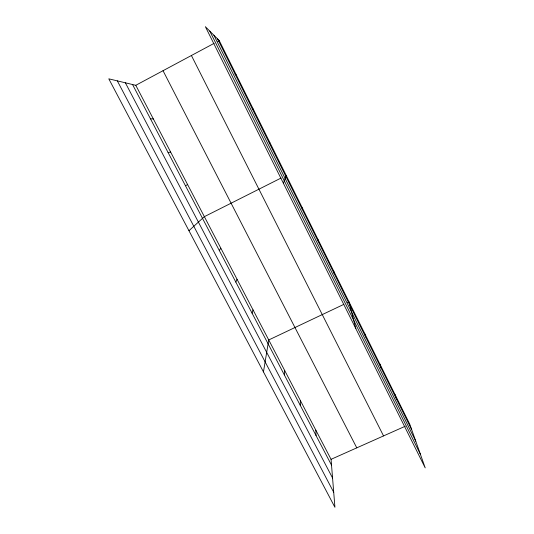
<?xml version="1.0" encoding="UTF-8"?>
<svg xmlns="http://www.w3.org/2000/svg" width="534" height="534" viewBox="0 0 534 534"><rect width="100%" height="100%" fill="white"/><g stroke="black" fill="none" stroke-linecap="round" stroke-linejoin="round"><path stroke-width="0.8" d="M300.315 405.453L300.382 400.573M302.257 209.368L302.291 207.826M284.335 374.888L284.682 370.503M263.462 371.891L268.736 339.958L343.816 304.38M252.088 313.198L253.016 309.847M283.394 183.282L286.217 175.452M235.821 282.086L237.049 279.269M219.3 250.473L220.836 248.21M188.956 230.715L204.362 216.657L281.051 178.049M135.783 85.3L331.06 459.327L334.925 507.3L108.796 78.832L135.783 85.3L214.114 43.341M217.779 41.378L219.24 40.591L409.765 424.223L425.204 467.871L205.376 26.7L219.24 40.591M185.438 185.712L187.628 184.604M269.223 142.878L269.877 142.558M347.534 302.618L349.022 301.91L355.824 328.63M331.06 459.327L405.266 426.225M168.097 152.537L170.626 152.036M150.468 118.808L153.345 118.935M252.295 108.809L253.276 109.123M235.087 74.159L236.402 75.14M117.326 80.874L333.717 492.281M125.37 82.803L332.562 477.997M132.545 84.526L331.527 465.161M163.03 70.708L356.779 447.859M191.406 55.509L383.539 435.918M209.769 31.099L420.365 454.187M217.578 38.929L411.641 429.516M213.9 35.244L415.766 441.191M394.933 394.366L396.562 399.165M379.874 364.034L381.236 368.326M364.568 333.216L365.67 336.994M333.69 271.038L334.237 273.728M318.117 239.679L318.377 241.802M315.841 430.177L316.048 435.544"/></g></svg>
